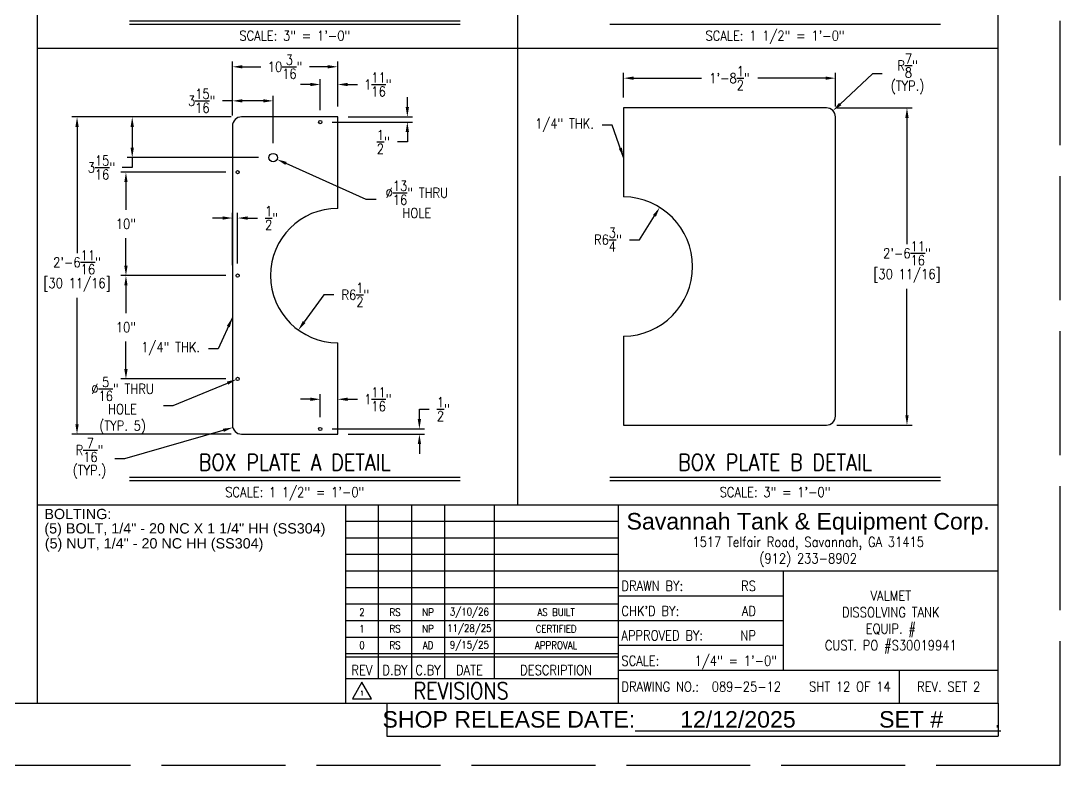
# Model space of a CAD drawing. Extents: x -36 to 1116, y 36 to 900.
# Drawn here: x 512 to 1116, y 36 to 468 of the extents above; entities that cross this region are included whole.
import ezdxf
from ezdxf.enums import TextEntityAlignment as Align

# ---------------------------------------------------------------- set-up
doc = ezdxf.new("R2010")
doc.units = 0
doc.header["$LTSCALE"] = 12
doc.header["$MEASUREMENT"] = 0
doc.header["$PDMODE"] = 33
doc.header["$PDSIZE"] = -0.5
doc.linetypes.add('AM_ISO02W050', pattern=[7.5, 6, -1.5])
doc.layers.get('0').update_dxf_attribs({"linetype": 'CONTINUOUS'})
doc.layers.get('Defpoints').update_dxf_attribs({"linetype": 'CONTINUOUS'})
for name, color, linetype in [('COVER', 3, 'CONTINUOUS'), ('DIM', 1, 'CONTINUOUS'), ('SHOP TAG', 11, 'CONTINUOUS'), ('TEXT', 4, 'CONTINUOUS')]:
    doc.layers.add(name, color=color, linetype=linetype)
doc.styles.add('ROMANS', font='ROMANS.shx', dxfattribs={"width": 0.85, "height": 5.76})
doc.styles.get("Standard").update_dxf_attribs({"font": 'sanss___.ttf'})
doc.dimstyles.get("Standard").update_dxf_attribs({"dimtxt": 0.18, "dimasz": 0.18, "dimexe": 0.18, "dimexo": 0.0625, "dimgap": 0.09, "dimtad": 0, "dimtih": 1, "dimtoh": 1, "dimdec": 4, "dimzin": 0, "dimdsep": 46, "dimtxsty": 'Standard', "dimcen": 0.09, "dimadec": 0, "dimazin": 0, "dimtfac": 1, "dimtdec": 4, "dimtofl": 0, "dimtmove": 0, "dimatfit": 3, "dimfxl": 1, "dimtolj": 1, "dimtzin": 0, "dimarcsym": 0})

# ---------------------------------------------------------------- blocks, each defined once
blk = doc.blocks.new('*D220')
at = {"layer": 'Defpoints', "color": 0, "transparency": 16777216}
for p in [(573.35, 380.23), (637.29, 380.23), (635.22, 320.23)]:
    blk.add_point(p, dxfattribs=at)
at = {"layer": 'DIM', "color": 0, "lineweight": -2, "transparency": 16777216}
for p, q in [((631.29, 380.23), (570.35, 380.23)), ((573.35, 374.47), (573.35, 358.46)), ((573.35, 325.99), (573.35, 342)), ((629.22, 320.23), (570.35, 320.23))]:
    blk.add_line(p, q, dxfattribs=at)
at = {"layer": 'DIM', "color": 0, "transparency": 16777216}
for points in [[(572.39, 374.47), (574.31, 374.47), (573.35, 380.23)], [(572.39, 325.99), (574.31, 325.99), (573.35, 320.23)]]:
    blk.add_solid(points, dxfattribs=at)
at = {"layer": 'DIM', "color": 0, "transparency": 16777216, "insert": (573.35, 350.23), "char_height": 5.76, "attachment_point": 5, "style": 'ROMANS'}
blk.add_mtext('\\A1;10"', dxfattribs=at)
blk = doc.blocks.new('*D221')
at = {"layer": 'Defpoints', "color": 0, "transparency": 16777216}
for p in [(637.29, 320.23), (573.35, 260.23), (637.29, 260.23)]:
    blk.add_point(p, dxfattribs=at)
at = {"layer": 'DIM', "color": 0, "lineweight": -2, "transparency": 16777216}
for p, q in [((631.29, 320.23), (570.35, 320.23)), ((573.35, 314.47), (573.35, 298.46)), ((573.35, 265.99), (573.35, 282)), ((631.29, 260.23), (570.35, 260.23))]:
    blk.add_line(p, q, dxfattribs=at)
at = {"layer": 'DIM', "color": 0, "transparency": 16777216}
for points in [[(572.39, 314.47), (574.31, 314.47), (573.35, 320.23)], [(572.39, 265.99), (574.31, 265.99), (573.35, 260.23)]]:
    blk.add_solid(points, dxfattribs=at)
at = {"layer": 'DIM', "color": 0, "transparency": 16777216, "insert": (573.35, 290.23), "char_height": 5.76, "attachment_point": 5, "style": 'ROMANS'}
blk.add_mtext('\\A1;10"', dxfattribs=at)
blk = doc.blocks.new('*D222')
at = {"layer": 'Defpoints', "color": 0, "transparency": 16777216}
for p in [(638.22, 353.6), (635.22, 320.23), (638.22, 321.17)]:
    blk.add_point(p, dxfattribs=at)
at = {"layer": 'DIM', "color": 0, "lineweight": -2, "transparency": 16777216}
for p, q in [((635.22, 326.23), (635.22, 356.6)), ((638.22, 327.17), (638.22, 356.6)), ((629.46, 353.6), (623.7, 353.6)), ((643.98, 353.6), (649.74, 353.6))]:
    blk.add_line(p, q, dxfattribs=at)
at = {"layer": 'DIM', "color": 0, "transparency": 16777216}
for points in [[(629.46, 354.56), (629.46, 352.64), (635.22, 353.6)], [(643.98, 354.56), (643.98, 352.64), (638.22, 353.6)]]:
    blk.add_solid(points, dxfattribs=at)
at = {"layer": 'DIM', "color": 0, "transparency": 16777216, "insert": (657.92, 353.6), "char_height": 5.76, "attachment_point": 5, "style": 'ROMANS'}
blk.add_mtext('\\A1;{\\H1x;\\S1/2;}"', dxfattribs=at)
blk = doc.blocks.new('*D223')
at = {"layer": 'Defpoints', "color": 0, "transparency": 16777216}
for p in [(640.47, 412.29), (544.95, 228.17), (640.47, 228.17)]:
    blk.add_point(p, dxfattribs=at)
at = {"layer": 'DIM', "color": 0, "lineweight": -2, "transparency": 16777216}
for p, q in [((634.47, 412.29), (541.95, 412.29)), ((544.95, 406.53), (544.95, 333.26)), ((544.95, 233.93), (544.95, 307.2)), ((634.47, 228.17), (541.95, 228.17))]:
    blk.add_line(p, q, dxfattribs=at)
at = {"layer": 'DIM', "color": 0, "transparency": 16777216}
for points in [[(543.99, 406.53), (545.91, 406.53), (544.95, 412.29)], [(543.99, 233.93), (545.91, 233.93), (544.95, 228.17)]]:
    blk.add_solid(points, dxfattribs=at)
at = {"layer": 'DIM', "color": 0, "transparency": 16777216, "char_height": 5.76, "attachment_point": 5, "style": 'ROMANS'}
for s, insert in [('\\A1;2\'-6{\\H1x;\\S11/16;}"', (544.95, 327.91)), ('\\A1;[30 11/16]', (544.95, 314.88))]:
    blk.add_mtext(s, dxfattribs=dict(at, insert=insert))
blk = doc.blocks.new('*D224')
at = {"layer": 'Defpoints', "color": 0, "transparency": 16777216}
for p in [(696.35, 441.4), (696.35, 412.29), (635.22, 407.04)]:
    blk.add_point(p, dxfattribs=at)
at = {"layer": 'DIM', "color": 0, "lineweight": -2, "transparency": 16777216}
for p, q in [((635.22, 413.04), (635.22, 444.4)), ((640.98, 441.4), (651.66, 441.4)), ((690.59, 441.4), (679.91, 441.4)), ((696.35, 418.29), (696.35, 444.4))]:
    blk.add_line(p, q, dxfattribs=at)
at = {"layer": 'DIM', "color": 0, "transparency": 16777216}
for points in [[(640.98, 442.36), (640.98, 440.44), (635.22, 441.4)], [(690.59, 442.36), (690.59, 440.44), (696.35, 441.4)]]:
    blk.add_solid(points, dxfattribs=at)
at = {"layer": 'DIM', "color": 0, "transparency": 16777216, "insert": (665.79, 441.4), "char_height": 5.76, "attachment_point": 5, "style": 'ROMANS'}
blk.add_mtext('\\A1;10{\\H1x;\\S3/16;}"', dxfattribs=at)
blk = doc.blocks.new('*D225')
at = {"layer": 'Defpoints', "color": 0, "transparency": 16777216}
for p in [(640.47, 412.29), (576.99, 388.67), (656.41, 388.67)]:
    blk.add_point(p, dxfattribs=at)
at = {"layer": 'DIM', "color": 0, "lineweight": -2, "transparency": 16777216}
for p, q in [((634.47, 412.29), (573.99, 412.29)), ((576.99, 406.53), (576.99, 394.43)), ((650.41, 388.67), (573.99, 388.67)), ((576.99, 388.67), (576.99, 382.91)), ((576.99, 382.91), (571.23, 382.91))]:
    blk.add_line(p, q, dxfattribs=at)
at = {"layer": 'DIM', "color": 0, "transparency": 16777216}
for points in [[(576.03, 406.53), (577.95, 406.53), (576.99, 412.29)], [(576.03, 394.43), (577.95, 394.43), (576.99, 388.67)]]:
    blk.add_solid(points, dxfattribs=at)
at = {"layer": 'DIM', "color": 0, "transparency": 16777216, "insert": (559.09, 382.91), "char_height": 5.76, "attachment_point": 5, "style": 'ROMANS'}
blk.add_mtext('\\A1;3{\\H1x;\\S15/16;}"', dxfattribs=at)
blk = doc.blocks.new('*D226')
at = {"layer": 'Defpoints', "color": 0, "transparency": 16777216}
for p in [(658.85, 421.62), (635.22, 407.04), (658.85, 391.11)]:
    blk.add_point(p, dxfattribs=at)
at = {"layer": 'DIM', "color": 0, "lineweight": -2, "transparency": 16777216}
for p, q in [((635.22, 413.04), (635.22, 424.62)), ((658.85, 397.11), (658.85, 424.62)), ((635.22, 421.62), (629.46, 421.62)), ((653.09, 421.62), (640.98, 421.62))]:
    blk.add_line(p, q, dxfattribs=at)
at = {"layer": 'DIM', "color": 0, "transparency": 16777216}
for points in [[(640.98, 422.58), (640.98, 420.66), (635.22, 421.62)], [(653.09, 422.58), (653.09, 420.66), (658.85, 421.62)]]:
    blk.add_solid(points, dxfattribs=at)
at = {"layer": 'DIM', "color": 0, "transparency": 16777216, "insert": (617.32, 421.62), "char_height": 5.76, "attachment_point": 5, "style": 'ROMANS'}
blk.add_mtext('\\A1;3{\\H1x;\\S15/16;}"', dxfattribs=at)
blk = doc.blocks.new('*D227')
at = {"layer": 'Defpoints', "color": 0, "transparency": 16777216}
for p in [(696.35, 431.12), (696.35, 412.29), (686.22, 410.23)]:
    blk.add_point(p, dxfattribs=at)
at = {"layer": 'DIM', "color": 0, "lineweight": -2, "transparency": 16777216}
for p, q in [((680.46, 431.12), (674.7, 431.12)), ((686.22, 416.23), (686.22, 434.12)), ((696.35, 418.29), (696.35, 434.12)), ((702.11, 431.12), (707.87, 431.12))]:
    blk.add_line(p, q, dxfattribs=at)
at = {"layer": 'DIM', "color": 0, "transparency": 16777216}
for points in [[(680.46, 432.08), (680.46, 430.16), (686.22, 431.12)], [(702.11, 432.08), (702.11, 430.16), (696.35, 431.12)]]:
    blk.add_solid(points, dxfattribs=at)
at = {"layer": 'DIM', "color": 0, "transparency": 16777216, "insert": (719.66, 431.12), "char_height": 5.76, "attachment_point": 5, "style": 'ROMANS'}
blk.add_mtext('\\A1;1{\\H1x;\\S11/16;}"', dxfattribs=at)
blk = doc.blocks.new('*D228')
at = {"layer": 'Defpoints', "color": 0, "transparency": 16777216}
for p in [(696.35, 248.4), (686.22, 232.11), (696.35, 228.17)]:
    blk.add_point(p, dxfattribs=at)
at = {"layer": 'DIM', "color": 0, "lineweight": -2, "transparency": 16777216}
for p, q in [((680.46, 248.4), (674.7, 248.4)), ((686.22, 238.11), (686.22, 251.4)), ((696.35, 234.17), (696.35, 251.4)), ((702.11, 248.4), (707.87, 248.4))]:
    blk.add_line(p, q, dxfattribs=at)
at = {"layer": 'DIM', "color": 0, "transparency": 16777216}
for points in [[(680.46, 249.36), (680.46, 247.44), (686.22, 248.4)], [(702.11, 249.36), (702.11, 247.44), (696.35, 248.4)]]:
    blk.add_solid(points, dxfattribs=at)
at = {"layer": 'DIM', "color": 0, "transparency": 16777216, "insert": (719.66, 248.4), "char_height": 5.76, "attachment_point": 5, "style": 'ROMANS'}
blk.add_mtext('\\A1;1{\\H1x;\\S11/16;}"', dxfattribs=at)
blk = doc.blocks.new('*D229')
at = {"layer": 'Defpoints', "color": 0, "transparency": 16777216}
for p in [(687.16, 231.17), (743.8, 231.17), (696.35, 228.17)]:
    blk.add_point(p, dxfattribs=at)
at = {"layer": 'DIM', "color": 0, "lineweight": -2, "transparency": 16777216}
for p, q in [((743.8, 236.93), (743.8, 242.69)), ((743.8, 242.69), (749.56, 242.69)), ((693.16, 231.17), (746.8, 231.17)), ((702.35, 228.17), (746.8, 228.17)), ((743.8, 222.41), (743.8, 216.65))]:
    blk.add_line(p, q, dxfattribs=at)
at = {"layer": 'DIM', "color": 0, "transparency": 16777216}
for points in [[(742.84, 236.93), (744.76, 236.93), (743.8, 231.17)], [(742.84, 222.41), (744.76, 222.41), (743.8, 228.17)]]:
    blk.add_solid(points, dxfattribs=at)
at = {"layer": 'DIM', "color": 0, "transparency": 16777216, "insert": (757.74, 242.69), "char_height": 5.76, "attachment_point": 5, "style": 'ROMANS'}
blk.add_mtext('\\A1;{\\H1x;\\S1/2;}"', dxfattribs=at)
blk = doc.blocks.new('*D230')
at = {"layer": 'Defpoints', "color": 0, "transparency": 16777216}
for p in [(696.35, 412.29), (687.16, 409.29), (736.79, 409.29)]:
    blk.add_point(p, dxfattribs=at)
at = {"layer": 'DIM', "color": 0, "lineweight": -2, "transparency": 16777216}
for p, q in [((736.79, 418.05), (736.79, 423.81)), ((702.35, 412.29), (739.79, 412.29)), ((693.16, 409.29), (739.79, 409.29)), ((736.79, 403.53), (736.79, 397.77)), ((736.79, 397.77), (731.03, 397.77))]:
    blk.add_line(p, q, dxfattribs=at)
at = {"layer": 'DIM', "color": 0, "transparency": 16777216}
for points in [[(735.83, 418.05), (737.75, 418.05), (736.79, 412.29)], [(735.83, 403.53), (737.75, 403.53), (736.79, 409.29)]]:
    blk.add_solid(points, dxfattribs=at)
at = {"layer": 'DIM', "color": 0, "transparency": 16777216, "insert": (722.85, 397.77), "char_height": 5.76, "attachment_point": 5, "style": 'ROMANS'}
blk.add_mtext('\\A1;{\\H1x;\\S1/2;}"', dxfattribs=at)
blk = doc.blocks.new('*D231')
at = {"layer": 'Defpoints', "color": 0, "transparency": 16777216}
for p in [(985.44, 434.8), (862.44, 417.52), (985.44, 412.27)]:
    blk.add_point(p, dxfattribs=at)
at = {"layer": 'DIM', "color": 0, "lineweight": -2, "transparency": 16777216}
for p, q in [((862.44, 423.52), (862.44, 437.8)), ((868.2, 434.8), (907.6, 434.8)), ((979.68, 434.8), (940.28, 434.8)), ((985.44, 418.27), (985.44, 437.8))]:
    blk.add_line(p, q, dxfattribs=at)
at = {"layer": 'DIM', "color": 0, "transparency": 16777216}
for points in [[(868.2, 435.76), (868.2, 433.84), (862.44, 434.8)], [(979.68, 435.76), (979.68, 433.84), (985.44, 434.8)]]:
    blk.add_solid(points, dxfattribs=at)
at = {"layer": 'DIM', "color": 0, "transparency": 16777216, "insert": (923.94, 434.8), "char_height": 5.76, "attachment_point": 5, "style": 'ROMANS'}
blk.add_mtext('\\A1;1\'-8{\\H1x;\\S1/2;}"', dxfattribs=at)
blk = doc.blocks.new('*D232')
at = {"layer": 'Defpoints', "color": 0, "transparency": 16777216}
for p in [(980.19, 417.52), (980.19, 233.4), (1026.99, 233.4)]:
    blk.add_point(p, dxfattribs=at)
at = {"layer": 'DIM', "color": 0, "lineweight": -2, "transparency": 16777216}
for p, q in [((986.19, 417.52), (1029.99, 417.52)), ((1026.99, 411.76), (1026.99, 338.49)), ((1026.99, 239.16), (1026.99, 312.43)), ((986.19, 233.4), (1029.99, 233.4))]:
    blk.add_line(p, q, dxfattribs=at)
at = {"layer": 'DIM', "color": 0, "transparency": 16777216}
for points in [[(1026.03, 411.76), (1027.95, 411.76), (1026.99, 417.52)], [(1026.03, 239.16), (1027.95, 239.16), (1026.99, 233.4)]]:
    blk.add_solid(points, dxfattribs=at)
at = {"layer": 'DIM', "color": 0, "transparency": 16777216, "char_height": 5.76, "attachment_point": 5, "style": 'ROMANS'}
for s, insert in [('\\A1;2\'-6{\\H1x;\\S11/16;}"', (1026.99, 333.14)), ('\\A1;[30 11/16]', (1026.99, 320.11))]:
    blk.add_mtext(s, dxfattribs=dict(at, insert=insert))
blk = doc.blocks.new('*D233')
at = {"layer": 'Defpoints', "color": 0, "transparency": 16777216}
for p in [(980.19, 412.27), (984.02, 415.86)]:
    blk.add_point(p, dxfattribs=at)
at = {"layer": 'DIM', "color": 0, "lineweight": -2, "transparency": 16777216}
for p, q in [((1006.88, 437.28), (988.22, 419.8)), ((1012.64, 437.28), (1006.88, 437.28))]:
    blk.add_line(p, q, dxfattribs=at)
at = {"layer": 'DIM', "color": 0, "transparency": 16777216}
blk.add_solid([(987.57, 420.5), (988.88, 419.1), (984.02, 415.86)], dxfattribs=at)
at = {"layer": 'DIM', "color": 0, "transparency": 16777216, "insert": (1027.35, 437.28), "char_height": 5.76, "attachment_point": 5, "style": 'ROMANS'}
blk.add_mtext('\\A1;R{\\H1x;\\S7/8;}"\\P(TYP.)', dxfattribs=at)
blk = doc.blocks.new('*D234')
at = {"layer": 'Defpoints', "color": 0, "transparency": 16777216}
for p in [(635.42, 231.98), (640.47, 233.42)]:
    blk.add_point(p, dxfattribs=at)
at = {"layer": 'DIM', "color": 0, "lineweight": -2, "transparency": 16777216}
for p, q in [((572.65, 214.12), (629.88, 230.4)), ((566.89, 214.12), (572.65, 214.12))]:
    blk.add_line(p, q, dxfattribs=at)
at = {"layer": 'DIM', "color": 0, "transparency": 16777216}
blk.add_solid([(629.62, 231.33), (630.15, 229.48), (635.42, 231.98)], dxfattribs=at)
at = {"layer": 'DIM', "color": 0, "transparency": 16777216, "insert": (552.18, 214.12), "char_height": 5.76, "attachment_point": 5, "style": 'ROMANS'}
blk.add_mtext('\\A1;R{\\H1x;\\S7/16;}"\\P(TYP.)', dxfattribs=at)
blk = doc.blocks.new('*D235')
at = {"layer": 'Defpoints', "color": 0, "transparency": 16777216}
for p in [(656.63, 389.67), (661.07, 387.67)]:
    blk.add_point(p, dxfattribs=at)
at = {"layer": 'DIM', "color": 0, "lineweight": -2, "transparency": 16777216}
for p, q in [((712.87, 364.39), (666.33, 385.31)), ((718.63, 364.39), (712.87, 364.39))]:
    blk.add_line(p, q, dxfattribs=at)
at = {"layer": 'DIM', "color": 0, "transparency": 16777216}
blk.add_solid([(666.72, 386.18), (665.93, 384.43), (661.07, 387.67)], dxfattribs=at)
at = {"layer": 'DIM', "color": 0, "transparency": 16777216, "insert": (742.31, 364.39), "char_height": 5.76, "attachment_point": 5, "style": 'ROMANS'}
blk.add_mtext('\\A1;∅{\\H1x;\\S13/16;}" THRU\\PHOLE', dxfattribs=at)
blk = doc.blocks.new('*D238')
at = {"layer": 'Defpoints', "color": 0, "transparency": 16777216}
for p in [(637.65, 259.99), (638.8, 260.47)]:
    blk.add_point(p, dxfattribs=at)
at = {"layer": 'DIM', "color": 0, "lineweight": -2, "transparency": 16777216}
for p, q in [((600.84, 244.79), (632.32, 257.79)), ((595.08, 244.79), (600.84, 244.79))]:
    blk.add_line(p, q, dxfattribs=at)
at = {"layer": 'DIM', "color": 0, "transparency": 16777216}
blk.add_solid([(631.96, 258.68), (632.69, 256.91), (637.65, 259.99)], dxfattribs=at)
at = {"layer": 'DIM', "color": 0, "transparency": 16777216, "insert": (571.39, 244.79), "char_height": 5.76, "attachment_point": 5, "style": 'ROMANS'}
blk.add_mtext('\\A1;∅{\\H1x;\\S5/16;}" THRU\\PHOLE\\P(TYP. 5)', dxfattribs=at)
blk = doc.blocks.new('A$C68e0efdb')
at = {"layer": 'COVER'}
for p, q in [((0, 0), (-55.875, 0)), ((0, -53.0625), (0, 0)), ((-61.125, -5.25), (-61.125, -178.875)), ((0, -184.125), (0, -131.0625)), ((-55.875, -184.125), (0, -184.125))]:
    blk.add_line(p, q, dxfattribs=at)
for centre, radius in [((-10.125, -3), 0.9375), ((-37.5, -23.625), 2.4375), ((-58.125, -32.0625), 0.9375), ((-58.125, -92.0625), 0.9375), ((-58.125, -152.0625), 0.9375), ((-10.125, -181.125), 0.9375)]:
    blk.add_circle(centre, radius, dxfattribs=at)
for centre, radius, start, end in [((-55.875, -5.25), 5.25, 90, 180), ((0, -92.0625), 39, 90, 270), ((-55.875, -178.875), 5.25, 180, 270)]:
    blk.add_arc(centre, radius, start, end, dxfattribs=at)
blk = doc.blocks.new('*D241')
at = {"layer": 'Defpoints', "color": 0, "transparency": 16777216}
for p in [(696.35, 320.23), (673.5, 288.62)]:
    blk.add_point(p, dxfattribs=at)
at = {"layer": 'DIM', "color": 0, "lineweight": -2, "transparency": 16777216}
for p, q in [((688.26, 309.05), (676.87, 293.29)), ((694.14, 309.05), (688.26, 309.05))]:
    blk.add_line(p, q, dxfattribs=at)
at = {"layer": 'DIM', "color": 0, "transparency": 16777216}
blk.add_solid([(676.1, 293.85), (677.65, 292.73), (673.5, 288.62)], dxfattribs=at)
at = {"layer": 'DIM', "color": 0, "transparency": 16777216, "insert": (706.63, 309.05), "char_height": 5.76, "attachment_point": 5, "style": 'ROMANS'}
blk.add_mtext('\\A1;R6{\\H1x;\\S1/2;}"', dxfattribs=at)
blk = doc.blocks.new('A$C0ca9433a')
at = {"layer": 'COVER'}
for p, q in [((0, 0), (0, -51.57)), ((117.75, 0), (0, 0)), ((123, -178.87), (123, -5.25)), ((0, -132.56), (0, -184.12)), ((0, -184.12), (117.75, -184.12))]:
    blk.add_line(p, q, dxfattribs=at)
for centre, radius, start, end in [((117.75, -5.25), 5.25, 0, 90), ((-0.56, -92.06), 40.5, 270.7958, 89.2042), ((117.75, -178.87), 5.25, 270, 0)]:
    blk.add_arc(centre, radius, start, end, dxfattribs=at)
blk = doc.blocks.new('*D243')
at = {"layer": 'Defpoints', "color": 0, "transparency": 16777216}
for p in [(883.4, 359.77), (861.87, 325.46)]:
    blk.add_point(p, dxfattribs=at)
at = {"layer": 'DIM', "color": 0, "lineweight": -2, "transparency": 16777216}
for p, q in [((871.66, 341.05), (880.34, 354.89)), ((865.9, 341.05), (871.66, 341.05))]:
    blk.add_line(p, q, dxfattribs=at)
at = {"layer": 'DIM', "color": 0, "transparency": 16777216}
blk.add_solid([(879.52, 355.4), (881.15, 354.38), (883.4, 359.77)], dxfattribs=at)
at = {"layer": 'DIM', "color": 0, "transparency": 16777216, "insert": (853.29, 341.05), "char_height": 5.76, "attachment_point": 5, "style": 'ROMANS'}
blk.add_mtext('\\A1;R6{\\H1x;\\S3/4;}"', dxfattribs=at)

msp = doc.modelspace()

# ---------------------------------------------------------------- linework, layer by layer
for p, q in [((522.07429, 72), (522.07429, 888)), ((801.03714, 187.2), (801.03714, 888)), ((1080, 72), (1080, 888)), ((522.07429, 452.16227), (1080, 452.16227)), ((522.07429, 187.2), (1080, 187.2)), ((700.83486, 187.2), (700.83486, 72)), ((720.03486, 86.4), (720.03486, 187.2)), ((739.23486, 187.2), (739.23486, 86.4)), ((758.43486, 187.2), (758.43486, 86.4)), ((787.23486, 187.2), (787.23486, 86.4)), ((859.2, 187.2), (859.2, 72)), ((700.83486, 177.6), (859.2, 177.6)), ((700.83486, 168), (859.2, 168)), ((700.83486, 158.4), (859.2, 158.4)), ((700.83486, 148.8), (1080, 148.8)), ((955.2, 91.2), (955.2, 148.8)), ((700.83486, 139.2), (859.2, 139.2)), ((859.2, 134.4), (955.2, 134.4)), ((700.83486, 129.6), (859.2, 129.6)), ((700.83486, 120), (955.2, 120)), ((700.83486, 110.4), (859.2, 110.4)), ((859.2, 105.6), (955.2, 105.6)), ((700.83486, 100.8), (859.2, 100.8)), ((700.83486, 98.88), (859.2, 98.88)), ((859.2, 91.2), (1080, 91.2)), ((1022.4, 91.2), (1022.4, 72)), ((700.83486, 86.4), (859.2, 86.4)), ((-24, 72), (1080, 72))]:
    msp.add_line(p, q)
at = {"layer": 'Defpoints', "linetype": 'AM_ISO02W050'}
for p, q in [((1116, 36), (1116, 900)), ((-36, 36), (1116, 36))]:
    msp.add_line(p, q, dxfattribs=at)
at = {"layer": 'DIM'}
for p, q in [((575.42061, 468.09495), (767.42061, 468.09495)), ((575.42061, 466.17495), (767.42061, 466.17495)), ((854.38347, 466.17495), (1046.38347, 466.17495)), ((575.42061, 203.13268), (767.42061, 203.13268)), ((575.42061, 201.21268), (767.42061, 201.21268)), ((854.38347, 203.13268), (1046.38347, 203.13268)), ((854.38347, 201.21268), (1046.38347, 201.21268))]:
    msp.add_line(p, q, dxfattribs=at)
at = {"layer": 'SHOP TAG'}
for p, q in [((724.8, 72), (724.8, 52.8)), ((1080, 72), (1080, 52.8)), ((724.8, 52.8), (1080, 52.8))]:
    msp.add_line(p, q, dxfattribs=at)
at = {"layer": 'TEXT'}
for p, q in [((710.43486, 84.20148), (704.8923, 74.60148)), ((715.97742, 74.60148), (710.43486, 84.20148)), ((704.8923, 74.60148), (715.97742, 74.60148))]:
    msp.add_line(p, q, dxfattribs=at)

# ---------------------------------------------------------------- block references
at = {"layer": 'DIM'}
for name, p in [('A$C0ca9433a', (862.43725, 417.52252)), ('A$C68e0efdb', (696.34835, 412.2927))]:
    msp.add_blockref(name, p, dxfattribs=at)

# ---------------------------------------------------------------- texts
at = {"layer": 'DIM', "style": 'ROMANS', "width": 0.85}
for s, height, p in [('SCALE: 3" = 1\'-0"', 5.76, (671.42061, 456.57495)), ('SCALE: 1 1/2" = 1\'-0"', 5.76, (950.38347, 456.57495)), ('BOX PLATE A DETAIL', 9.6, (671.42061, 207.00992)), ('BOX PLATE B DETAIL', 9.6, (950.38347, 207.00992)), ('SCALE: 1 1/2" = 1\'-0"', 5.76, (671.42061, 191.61268)), ('SCALE: 3" = 1\'-0"', 5.76, (950.38347, 191.61268))]:
    msp.add_text(s, height=height, dxfattribs=at).set_placement(p, align=Align.CENTER)
at = {"layer": 'DIM', "char_height": 5.76, "attachment_point": 6, "style": 'ROMANS'}
for insert in [(845.20633, 407.47397), (616.40853, 277.76392)]:
    msp.add_mtext('1/4" THK.', dxfattribs=dict(at, insert=insert))
at = {"layer": 'SHOP TAG'}
msp.add_text('SHOP RELEASE DATE:%%U       12/12/2025             SET #        .', height=9.6, dxfattribs=at).set_placement((901.97319, 62.60899), align=Align.MIDDLE_CENTER)
at = {"layer": 'TEXT'}
for s, height, p in [('BOLTING:', 5.961327, (525.97408, 181.81891)), ('(5) BOLT, 1/4" - 20 NC X 1 1/4" HH (SS304)', 5.9613275, (525.97408, 173.47577)), ('(5) NUT, 1/4" - 20 NC HH (SS304)', 5.9613275, (526.22182, 164.78217))]:
    msp.add_text(s, height=height, dxfattribs=at).set_placement(p, align=Align.MIDDLE_LEFT)
msp.add_text('Savannah Tank & Equipment Corp.', height=9.6, dxfattribs=at).set_placement((969.6, 177.6), align=Align.MIDDLE_CENTER)
at = {"layer": 'TEXT', "style": 'ROMANS', "width": 0.85}
for s, height, p in [('1517 Telfair Road, Savannah, GA 31415', 5.76, (969.6, 165.6)), ('(912) 233-8902', 5.76, (969.6, 156)), ('VALMET', 5.76, (1017.6, 134.4)), ('DISSOLVING TANK', 5.76, (1017.6, 124.8)), ('EQUIP. #', 5.76, (1017.6, 115.2)), ('CUST. PO #S30019941', 5.76, (1017.6, 105.6)), ('1', 2.88, (710.43486, 77.80148)), ('REVISIONS', 9.6, (768.03486, 79.2)), ('REV. SET 2', 5.76, (1051.2, 81.6))]:
    msp.add_text(s, height=height, dxfattribs=at).set_placement(p, align=Align.MIDDLE_CENTER)
for s, p in [('DRAWN BY:', (861.12, 140.09634)), ("CHK'D BY:", (861.12, 125.51902)), ('APPROVED BY:', (861.12, 111.29634)), ('SCALE:', (861.12, 96.63941)), ('SCALE:', (861.12, 96.63729)), ('DRAWING NO.:', (861.12, 81.6)), ('089-25-12', (913.58388, 81.6))]:
    msp.add_text(s, height=5.76, dxfattribs=at).set_placement(p, align=Align.MIDDLE_LEFT)
for s, p in [('RS', (939.27187, 140.09634)), ('AD', (939.27187, 125.51902)), ('NP', (939.27187, 111.29634)), ('1/4" = 1\'-0"', (951.50788, 96.63729)), ('SHT 12 OF 14', (1017.59405, 81.6))]:
    msp.add_text(s, height=5.76, dxfattribs=at).set_placement(p, align=Align.MIDDLE_RIGHT)
for s, height, p in [('2', 4.32, (710.43486, 124.8)), ('RS', 4.32, (729.63486, 124.8)), ('NP', 4.32, (748.83486, 124.8)), ('3/10/26', 4.32, (772.83486, 124.8)), ('AS BUILT', 4.32, (823.21743, 124.8)), ('1', 4.32, (710.43486, 115.2)), ('RS', 4.32, (729.63486, 115.2)), ('NP', 4.32, (748.83486, 115.2)), ('11/28/25', 4.32, (772.83486, 115.2)), ('CERTIFIED', 4.32, (823.21743, 115.2)), ('9/15/25', 4.32, (772.83486, 105.6)), ('0', 4.32, (710.43486, 105.6)), ('RS', 4.32, (729.63486, 105.6)), ('AD', 4.32, (748.83486, 105.6)), ('APPROVAL', 4.32, (823.21743, 105.6)), ('REV', 5.76, (710.43486, 91.2)), ('D.BY', 5.76, (729.63486, 91.2)), ('C.BY', 5.76, (748.83486, 91.2)), ('DATE', 5.76, (772.83486, 91.2)), ('DESCRIPTION', 5.76, (823.21743, 91.2))]:
    msp.add_text(s, height=height, dxfattribs=at).set_placement(p, align=Align.MIDDLE)

# ---------------------------------------------------------------- dimensions: what is measured, and where the dimension line sits
at = {"layer": 'DIM'}
for base, p2, picture, middle in [((696.34835, 441.39861), (696.34835, 412.2927), '*D224', (665.78585, 441.39861)), ((658.84835, 421.61645), (658.84835, 391.1052), '*D226', (617.31935, 421.61645))]:
    dim = msp.add_linear_dim(base=base, p1=(635.22335, 407.0427), p2=p2, dimstyle='Standard', override={"dimscale": 48, "dimtxt": 5.76, "dimasz": 0.12, "dimexe": 0.0625, "dimexo": 0.125, "dimgap": 0.1, "dimlfac": 0.166667, "dimzin": 3, "dimlunit": 4, "dimpost": '\\X', "dimtxsty": 'ROMANS', "dimcen": 0}, dxfattribs=at)
    dim.commit()
    dim.dimension.update_dxf_attribs({"geometry": picture, "text_midpoint": middle, "dimtype": 160})
for center, mpoint, override, picture, middle in [((980.18725, 412.27252), (984.01865, 415.8618), {"dimscale": 48, "dimtxt": 5.76, "dimasz": 0.12, "dimexe": 0.0625, "dimexo": 0.125, "dimgap": 0.1, "dimlfac": 0.166667, "dimzin": 3, "dimlunit": 4, "dimpost": '\\X', "dimtxsty": 'ROMANS', "dimcen": 0}, '*D233', (1027.3486, 437.27851)), ((640.47335, 233.4177), (635.4238, 231.98083), {"dimscale": 48, "dimtxt": 5.76, "dimasz": 0.12, "dimexe": 0.0625, "dimexo": 0.125, "dimgap": 0.1, "dimlfac": 0.083333, "dimzin": 3, "dimlunit": 4, "dimpost": '\\X', "dimtxsty": 'ROMANS', "dimcen": 0}, '*D234', (552.18209, 214.11847))]:
    dim = msp.add_radius_dim(center=center, mpoint=mpoint, text='<>\\P(TYP.)', dimstyle='Standard', override=override, dxfattribs=at)
    dim.commit()
    dim.dimension.update_dxf_attribs({"geometry": picture, "text_midpoint": middle, "dimtype": 164})
for base, p1, p2, picture, middle in [((985.43725, 434.7956), (862.43725, 417.52252), (985.43725, 412.27252), '*D231', (923.93725, 434.7956)), ((696.34835, 431.12319), (686.22335, 410.2302), (696.34835, 412.2927), '*D227', (719.66264, 431.12319)), ((638.22335, 353.60156), (635.22335, 320.2302), (638.22335, 321.1677), '*D222', (657.92392, 353.60156)), ((696.34835, 248.40387), (686.22335, 232.1052), (696.34835, 228.1677), '*D228', (719.66264, 248.40387))]:
    dim = msp.add_linear_dim(base=base, p1=p1, p2=p2, dimstyle='Standard', override={"dimscale": 48, "dimtxt": 5.76, "dimasz": 0.12, "dimexe": 0.0625, "dimexo": 0.125, "dimgap": 0.1, "dimlfac": 0.166667, "dimzin": 3, "dimlunit": 4, "dimpost": '\\X', "dimtxsty": 'ROMANS', "dimcen": 0}, dxfattribs=at)
    dim.commit()
    dim.dimension.update_dxf_attribs({"geometry": picture, "text_midpoint": middle})
for base, p1, p2, override, picture, middle in [((736.78996, 409.2927), (696.34835, 412.2927), (687.16085, 409.2927), {"dimscale": 48, "dimtxt": 5.76, "dimasz": 0.12, "dimexe": 0.0625, "dimexo": 0.125, "dimgap": 0.1, "dimlfac": 0.166667, "dimzin": 3, "dimlunit": 4, "dimpost": '\\X', "dimtxsty": 'ROMANS', "dimcen": 0}, '*D230', (722.84939, 397.7727)), ((1026.98765, 233.39752), (980.18725, 417.52252), (980.18725, 233.39752), {"dimscale": 48, "dimtxt": 5.76, "dimasz": 0.12, "dimexe": 0.0625, "dimexo": 0.125, "dimgap": 0.02, "dimlfac": 0.166667, "dimzin": 3, "dimlunit": 4, "dimpost": '\\X', "dimtxsty": 'ROMANS', "dimcen": 0}, '*D232', (1026.98765, 325.46002)), ((544.94696, 228.1677), (640.47335, 412.2927), (640.47335, 228.1677), {"dimscale": 48, "dimtxt": 5.76, "dimasz": 0.12, "dimexe": 0.0625, "dimexo": 0.125, "dimgap": 0.02, "dimlfac": 0.166667, "dimzin": 3, "dimlunit": 4, "dimpost": '\\X', "dimtxsty": 'ROMANS', "dimcen": 0}, '*D223', (544.94696, 320.2302)), ((573.34541, 380.2302), (635.22335, 320.2302), (637.28585, 380.2302), {"dimscale": 48, "dimtxt": 5.76, "dimasz": 0.12, "dimexe": 0.0625, "dimexo": 0.125, "dimgap": 0.1, "dimlfac": 0.166667, "dimzin": 3, "dimlunit": 4, "dimpost": '\\X', "dimtxsty": 'ROMANS', "dimcen": 0}, '*D220', (573.34541, 350.2302)), ((573.34541, 260.2302), (637.28585, 320.2302), (637.28585, 260.2302), {"dimscale": 48, "dimtxt": 5.76, "dimasz": 0.12, "dimexe": 0.0625, "dimexo": 0.125, "dimgap": 0.1, "dimlfac": 0.166667, "dimzin": 3, "dimlunit": 4, "dimpost": '\\X', "dimtxsty": 'ROMANS', "dimcen": 0}, '*D221', (573.34541, 290.2302))]:
    dim = msp.add_linear_dim(base=base, p1=p1, p2=p2, angle=90, dimstyle='Standard', override=override, dxfattribs=at)
    dim.commit()
    dim.dimension.update_dxf_attribs({"geometry": picture, "text_midpoint": middle})
for base, p1, p2, picture, middle in [((576.99158, 388.6677), (640.47335, 412.2927), (656.41085, 388.6677), '*D225', (559.08758, 382.9077)), ((743.801, 231.1677), (696.34835, 228.1677), (687.16085, 231.1677), '*D229', (757.74157, 242.6877))]:
    dim = msp.add_linear_dim(base=base, p1=p1, p2=p2, angle=90, dimstyle='Standard', override={"dimscale": 48, "dimtxt": 5.76, "dimasz": 0.12, "dimexe": 0.0625, "dimexo": 0.125, "dimgap": 0.1, "dimlfac": 0.166667, "dimzin": 3, "dimlunit": 4, "dimpost": '\\X', "dimtxsty": 'ROMANS', "dimcen": 0}, dxfattribs=at)
    dim.commit()
    dim.dimension.update_dxf_attribs({"geometry": picture, "text_midpoint": middle, "dimtype": 160})
for p1, p2, text, override, picture, middle in [((656.62511, 389.667), (661.07159, 387.6684), '<> THRU\\PHOLE', {"dimscale": 48, "dimtxt": 5.76, "dimasz": 0.12, "dimexe": 0.0625, "dimexo": 0.125, "dimgap": 0.1, "dimlfac": 0.166667, "dimzin": 3, "dimlunit": 4, "dimpost": '\\X', "dimtxsty": 'ROMANS', "dimcen": 0}, '*D235', (742.31388, 364.38645)), ((638.80103, 260.46877), (637.64567, 259.99163), '<> THRU\\PHOLE\\P(TYP. 5)', {"dimscale": 48, "dimtxt": 5.76, "dimasz": 0.12, "dimexe": 0.0625, "dimexo": 0.125, "dimgap": 0.1, "dimlfac": 0.25, "dimzin": 3, "dimlunit": 4, "dimpost": '\\X', "dimtxsty": 'ROMANS', "dimcen": 0}, '*D238', (571.39476, 244.79122))]:
    dim = msp.add_diameter_dim_2p(p1=p1, p2=p2, text=text, dimstyle='Standard', override=override, dxfattribs=at)
    dim.commit()
    dim.dimension.update_dxf_attribs({"geometry": picture, "text_midpoint": middle, "dimtype": 163})
for center, mpoint, picture, middle in [((861.87475, 325.46002), (883.39791, 359.7675), '*D243', (853.28683, 341.05291)), ((696.34835, 320.2302), (673.49933, 288.62446), '*D241', (706.63365, 309.04671))]:
    dim = msp.add_radius_dim(center=center, mpoint=mpoint, dimstyle='Standard', override={"dimscale": 48, "dimtxt": 5.76, "dimasz": 0.12, "dimexe": 0.0625, "dimexo": 0.125, "dimgap": 0.1, "dimlfac": 0.166667, "dimzin": 3, "dimlunit": 4, "dimpost": '\\X', "dimtxsty": 'ROMANS', "dimcen": 0}, dxfattribs=at)
    dim.commit()
    dim.dimension.update_dxf_attribs({"geometry": picture, "text_midpoint": middle, "dimtype": 164})

# ---------------------------------------------------------------- leaders
at = {"layer": 'DIM', "annotation_type": 0, "has_hookline": 1, "hookline_direction": 1, "text_width": 36.37029}
for points in [[(862.43725, 388.74127), (855.76633, 407.47397), (850.00633, 407.47397)], [(635.22335, 295.8397), (626.96853, 277.76392), (621.20853, 277.76392)]]:
    msp.add_leader(points, dimstyle='Standard', override={"dimscale": 48, "dimtxt": 5.76, "dimasz": 0.12, "dimexe": 0.0625, "dimexo": 0.125, "dimgap": 0.1, "dimlfac": 0.083333, "dimzin": 3, "dimlunit": 4, "dimpost": '\\X', "dimtxsty": 'ROMANS', "dimcen": 0}, dxfattribs=at)

doc.saveas('drawing.dxf')
